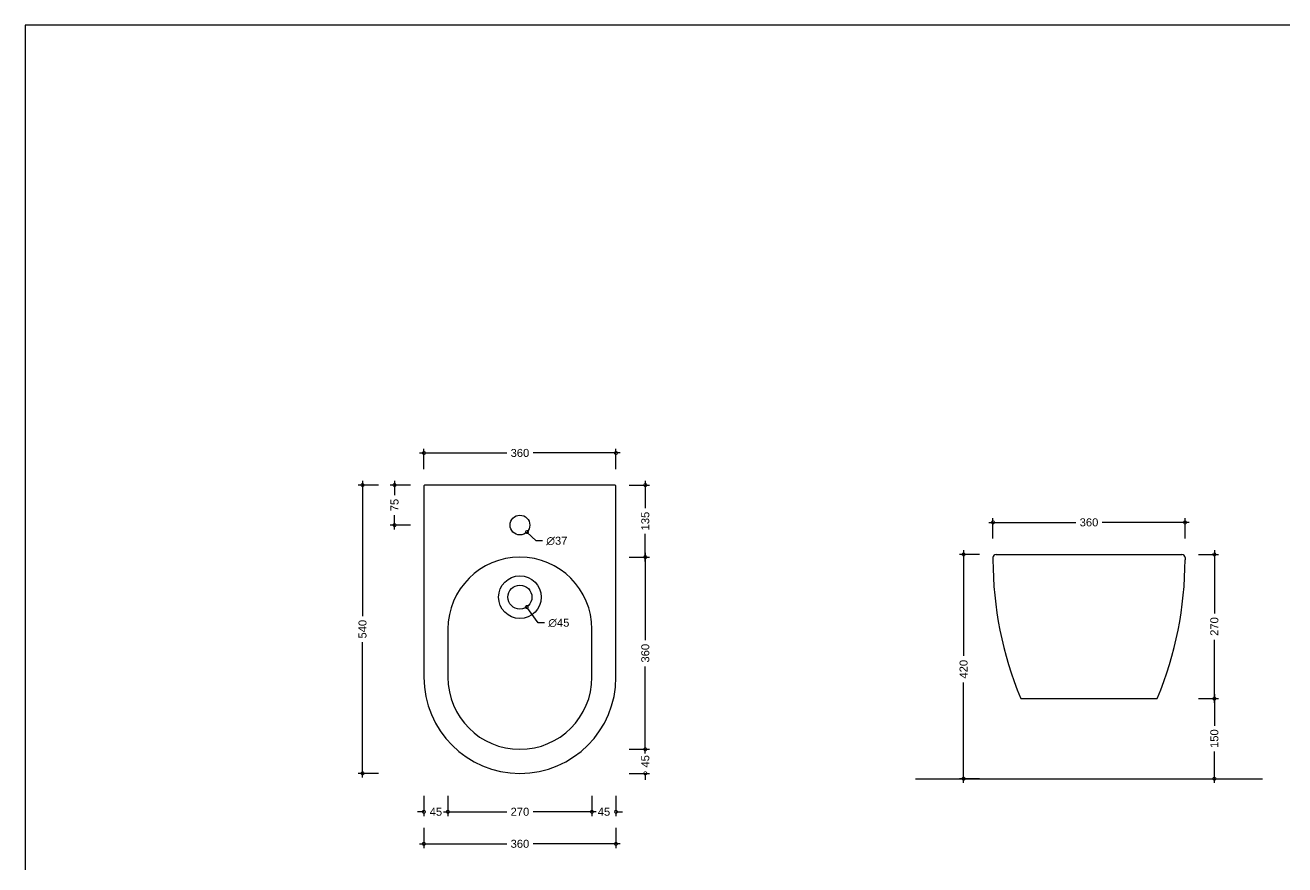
# Model space of a CAD drawing. Header units: millimetres. Extents: x 0 to 4200, y 0 to 2970.
# Drawn here: x 0 to 2361, y 1398 to 2970 of the extents above; entities that cross this region are included whole.
import ezdxf

# ---------------------------------------------------------------- set-up
doc = ezdxf.new("R2010")
doc.units = ezdxf.units.MM
for name, color, linetype in [('FLM_Ceramica', 7, 'Continuous'), ('FLM_Quote', 3, 'Continuous'), ('FLM_Sqd', 2, 'Continuous'), ('FLM_Terra', 4, 'Continuous')]:
    doc.layers.add(name, color=color, linetype=linetype)
doc.styles.add('FLM_Quote', font='arial.ttf')
doc.dimstyles.new('FLM_Q1', dxfattribs={"dimtxt": 15, "dimasz": 12, "dimexe": 8, "dimexo": 0, "dimgap": 8, "dimtad": 0, "dimdec": 0, "dimzin": 0, "dimdsep": 46, "dimtxsty": 'FLM_Quote', "dimblk": 'DOTSMALL', "dimcen": 0, "dimdle": 8, "dimclrt": 7, "dimadec": 0, "dimazin": 0, "dimtfac": 1, "dimtdec": 0, "dimtofl": 0, "dimtmove": 1, "dimatfit": 3, "dimldrblk": 'DOTSMALL', "dimfxl": 30, "dimfxlon": 1, "dimtolj": 1, "dimtzin": 0, "dimlwd": -1, "dimarcsym": 0})
doc.dimstyles.new('FLM_Q1$3', dxfattribs={"dimtxt": 15, "dimasz": 12, "dimexe": 8, "dimexo": 0, "dimgap": 8, "dimtad": 0, "dimtih": 1, "dimtoh": 1, "dimdec": 0, "dimzin": 0, "dimdsep": 46, "dimtxsty": 'FLM_Quote', "dimblk": 'DOTSMALL', "dimcen": 0, "dimdle": 8, "dimclrt": 7, "dimadec": 0, "dimazin": 0, "dimtfac": 1, "dimtdec": 0, "dimtofl": 0, "dimtmove": 1, "dimatfit": 3, "dimldrblk": 'DOTSMALL', "dimfxl": 30, "dimfxlon": 1, "dimtolj": 1, "dimtzin": 0, "dimlwd": -1, "dimarcsym": 0})

# ---------------------------------------------------------------- blocks, each defined once
blk = doc.blocks.new('_DotSmall')
at = {"color": 0, "linetype": 'ByBlock', "const_width": 0.5}
blk.add_lwpolyline([(-0.0625, 0, 1), (0.0625, 0, 1)], format="xyb", close=True, dxfattribs=at)
blk = doc.blocks.new('*D19')
at = {"layer": 'Defpoints', "color": 0, "transparency": 16777216}
for p in [(1107.3, 2168.8), (747.3, 2106.8), (1107.3, 2106.8)]:
    blk.add_point(p, dxfattribs=at)
at = {"layer": 'FLM_Quote', "color": 0, "lineweight": -2, "transparency": 16777216}
for p, q in [((747.3, 2138.8), (747.3, 2176.8)), ((1107.3, 2138.8), (1107.3, 2176.8))]:
    blk.add_line(p, q, dxfattribs=at)
at = {"layer": 'FLM_Quote', "color": 0, "transparency": 16777216}
for p, q in [((739.3, 2168.8), (902.8, 2168.8)), ((1115.3, 2168.8), (951.8, 2168.8))]:
    blk.add_line(p, q, dxfattribs=at)
at = {"layer": 'FLM_Quote', "color": 0, "transparency": 16777216, "xscale": 12, "yscale": 12, "zscale": 12, "rotation": 180}
blk.add_blockref('_DotSmall', (747.3, 2168.8), dxfattribs=at)
at = {"layer": 'FLM_Quote', "color": 0, "transparency": 16777216, "xscale": 12, "yscale": 12, "zscale": 12}
blk.add_blockref('_DotSmall', (1107.3, 2168.8), dxfattribs=at)
at = {"layer": 'FLM_Quote', "color": 7, "transparency": 16777216, "insert": (927.3, 2168.8), "char_height": 15, "attachment_point": 5, "style": 'FLM_Quote'}
blk.add_mtext('\\A1;360', dxfattribs=at)
blk = doc.blocks.new('*D20')
at = {"layer": 'Defpoints', "color": 0, "transparency": 16777216}
for p in [(747.3, 1748.8), (1107.3, 1748.8), (1107.3, 1436.8)]:
    blk.add_point(p, dxfattribs=at)
at = {"layer": 'FLM_Quote', "color": 0, "lineweight": -2, "transparency": 16777216}
for p, q in [((747.3, 1466.8), (747.3, 1428.8)), ((1107.3, 1466.8), (1107.3, 1428.8))]:
    blk.add_line(p, q, dxfattribs=at)
at = {"layer": 'FLM_Quote', "color": 0, "transparency": 16777216}
for p, q in [((739.3, 1436.8), (902.8, 1436.8)), ((1115.3, 1436.8), (951.8, 1436.8))]:
    blk.add_line(p, q, dxfattribs=at)
at = {"layer": 'FLM_Quote', "color": 0, "transparency": 16777216, "xscale": 12, "yscale": 12, "zscale": 12, "rotation": 180}
blk.add_blockref('_DotSmall', (747.3, 1436.8), dxfattribs=at)
at = {"layer": 'FLM_Quote', "color": 0, "transparency": 16777216, "xscale": 12, "yscale": 12, "zscale": 12}
blk.add_blockref('_DotSmall', (1107.3, 1436.8), dxfattribs=at)
at = {"layer": 'FLM_Quote', "color": 7, "transparency": 16777216, "insert": (927.3, 1436.8), "char_height": 15, "attachment_point": 5, "style": 'FLM_Quote'}
blk.add_mtext('\\A1;360', dxfattribs=at)
blk = doc.blocks.new('*D21')
at = {"layer": 'Defpoints', "color": 0, "transparency": 16777216}
for p in [(927.3, 2108.8), (927.3, 1973.8), (1162.3, 1973.8)]:
    blk.add_point(p, dxfattribs=at)
at = {"layer": 'FLM_Quote', "color": 0, "lineweight": -2, "transparency": 16777216}
for p, q in [((1132.3, 2108.8), (1170.3, 2108.8)), ((1132.3, 1973.8), (1170.3, 1973.8))]:
    blk.add_line(p, q, dxfattribs=at)
at = {"layer": 'FLM_Quote', "color": 0, "transparency": 16777216}
for p, q in [((1162.3, 2116.8), (1162.3, 2065.2)), ((1162.3, 1965.8), (1162.3, 2017.3))]:
    blk.add_line(p, q, dxfattribs=at)
at = {"layer": 'FLM_Quote', "color": 0, "transparency": 16777216, "xscale": 12, "yscale": 12, "zscale": 12}
for p, rotation in [((1162.3, 2108.8), 90), ((1162.3, 1973.8), 270)]:
    blk.add_blockref('_DotSmall', p, dxfattribs=dict(at, rotation=rotation))
at = {"layer": 'FLM_Quote', "color": 7, "transparency": 16777216, "insert": (1162.3, 2041.3), "char_height": 15, "attachment_point": 5, "rotation": 90, "style": 'FLM_Quote'}
blk.add_mtext('\\A1;135', dxfattribs=at)
blk = doc.blocks.new('*D22')
at = {"layer": 'Defpoints', "color": 0, "transparency": 16777216}
for p in [(927.3, 2108.8), (632.3, 1568.8), (927.3, 1568.8)]:
    blk.add_point(p, dxfattribs=at)
at = {"layer": 'FLM_Quote', "color": 0, "lineweight": -2, "transparency": 16777216}
for p, q in [((662.3, 2108.8), (624.3, 2108.8)), ((662.3, 1568.8), (624.3, 1568.8))]:
    blk.add_line(p, q, dxfattribs=at)
at = {"layer": 'FLM_Quote', "color": 0, "transparency": 16777216}
for p, q in [((632.3, 2116.8), (632.3, 1863.3)), ((632.3, 1560.8), (632.3, 1814.2))]:
    blk.add_line(p, q, dxfattribs=at)
at = {"layer": 'FLM_Quote', "color": 0, "transparency": 16777216, "xscale": 12, "yscale": 12, "zscale": 12}
for p, rotation in [((632.3, 2108.8), 90), ((632.3, 1568.8), 270)]:
    blk.add_blockref('_DotSmall', p, dxfattribs=dict(at, rotation=rotation))
at = {"layer": 'FLM_Quote', "color": 7, "transparency": 16777216, "insert": (632.3, 1838.8), "char_height": 15, "attachment_point": 5, "rotation": 90, "style": 'FLM_Quote'}
blk.add_mtext('\\A1;540', dxfattribs=at)
blk = doc.blocks.new('*D23')
at = {"layer": 'Defpoints', "color": 0, "transparency": 16777216}
for p in [(927.3, 1973.8), (1162.3, 1973.8), (927.3, 1613.8)]:
    blk.add_point(p, dxfattribs=at)
at = {"layer": 'FLM_Quote', "color": 0, "lineweight": -2, "transparency": 16777216}
for p, q in [((1132.3, 1973.8), (1170.3, 1973.8)), ((1132.3, 1613.8), (1170.3, 1613.8))]:
    blk.add_line(p, q, dxfattribs=at)
at = {"layer": 'FLM_Quote', "color": 0, "transparency": 16777216}
for p, q in [((1162.3, 1981.8), (1162.3, 1818.3)), ((1162.3, 1605.8), (1162.3, 1769.2))]:
    blk.add_line(p, q, dxfattribs=at)
at = {"layer": 'FLM_Quote', "color": 0, "transparency": 16777216, "xscale": 12, "yscale": 12, "zscale": 12}
for p, rotation in [((1162.3, 1973.8), 90), ((1162.3, 1613.8), 270)]:
    blk.add_blockref('_DotSmall', p, dxfattribs=dict(at, rotation=rotation))
at = {"layer": 'FLM_Quote', "color": 7, "transparency": 16777216, "insert": (1162.3, 1793.8), "char_height": 15, "attachment_point": 5, "rotation": 90, "style": 'FLM_Quote'}
blk.add_mtext('\\A1;360', dxfattribs=at)
blk = doc.blocks.new('*D26')
at = {"layer": 'Defpoints', "color": 0, "transparency": 16777216}
for p in [(2173.9, 2038.8), (1813.9, 1970.8), (2173.9, 1968.8)]:
    blk.add_point(p, dxfattribs=at)
at = {"layer": 'FLM_Quote', "color": 0, "transparency": 16777216}
for p, q in [((1805.9, 2038.8), (1969.4, 2038.8)), ((2181.9, 2038.8), (2018.5, 2038.8))]:
    blk.add_line(p, q, dxfattribs=at)
at = {"layer": 'FLM_Quote', "color": 0, "lineweight": -2, "transparency": 16777216}
for p, q in [((1813.9, 2008.8), (1813.9, 2046.8)), ((2173.9, 2008.8), (2173.9, 2046.8))]:
    blk.add_line(p, q, dxfattribs=at)
at = {"layer": 'FLM_Quote', "color": 0, "transparency": 16777216, "xscale": 12, "yscale": 12, "zscale": 12, "rotation": 180}
blk.add_blockref('_DotSmall', (1813.9, 2038.8), dxfattribs=at)
at = {"layer": 'FLM_Quote', "color": 0, "transparency": 16777216, "xscale": 12, "yscale": 12, "zscale": 12}
blk.add_blockref('_DotSmall', (2173.9, 2038.8), dxfattribs=at)
at = {"layer": 'FLM_Quote', "color": 7, "transparency": 16777216, "insert": (1993.9, 2038.8), "char_height": 15, "attachment_point": 5, "style": 'FLM_Quote'}
blk.add_mtext('\\A1;360', dxfattribs=at)
blk = doc.blocks.new('*D27')
at = {"layer": 'Defpoints', "color": 0, "transparency": 16777216}
for p in [(1993.9, 1978.8), (1993.9, 1708.8), (2228.9, 1708.8)]:
    blk.add_point(p, dxfattribs=at)
at = {"layer": 'FLM_Quote', "color": 0, "transparency": 16777216}
for p, q in [((2228.9, 1986.8), (2228.9, 1868.4)), ((2228.9, 1700.8), (2228.9, 1819.1))]:
    blk.add_line(p, q, dxfattribs=at)
at = {"layer": 'FLM_Quote', "color": 0, "lineweight": -2, "transparency": 16777216}
for p, q in [((2198.9, 1978.8), (2236.9, 1978.8)), ((2198.9, 1708.8), (2236.9, 1708.8))]:
    blk.add_line(p, q, dxfattribs=at)
at = {"layer": 'FLM_Quote', "color": 0, "transparency": 16777216, "xscale": 12, "yscale": 12, "zscale": 12}
for p, rotation in [((2228.9, 1978.8), 90), ((2228.9, 1708.8), 270)]:
    blk.add_blockref('_DotSmall', p, dxfattribs=dict(at, rotation=rotation))
at = {"layer": 'FLM_Quote', "color": 7, "transparency": 16777216, "insert": (2228.9, 1843.8), "char_height": 15, "attachment_point": 5, "rotation": 90, "style": 'FLM_Quote'}
blk.add_mtext('\\A1;270', dxfattribs=at)
blk = doc.blocks.new('*D35')
at = {"layer": 'Defpoints', "color": 0, "transparency": 16777216}
for p in [(1993.9, 1978.8), (1758.9, 1558.8), (1993.9, 1558.8)]:
    blk.add_point(p, dxfattribs=at)
at = {"layer": 'FLM_Quote', "color": 0, "transparency": 16777216}
for p, q in [((1758.9, 1986.8), (1758.9, 1788.6)), ((1758.9, 1550.8), (1758.9, 1738.9))]:
    blk.add_line(p, q, dxfattribs=at)
at = {"layer": 'FLM_Quote', "color": 0, "lineweight": -2, "transparency": 16777216}
for p, q in [((1788.9, 1978.8), (1750.9, 1978.8)), ((1788.9, 1558.8), (1750.9, 1558.8))]:
    blk.add_line(p, q, dxfattribs=at)
at = {"layer": 'FLM_Quote', "color": 0, "transparency": 16777216, "xscale": 12, "yscale": 12, "zscale": 12}
for p, rotation in [((1758.9, 1978.8), 90), ((1758.9, 1558.8), 270)]:
    blk.add_blockref('_DotSmall', p, dxfattribs=dict(at, rotation=rotation))
at = {"layer": 'FLM_Quote', "color": 7, "transparency": 16777216, "insert": (1758.9, 1763.8), "char_height": 15, "attachment_point": 5, "rotation": 90, "style": 'FLM_Quote'}
blk.add_mtext('\\A1;420', dxfattribs=at)
blk = doc.blocks.new('*D5')
at = {"layer": 'Defpoints', "color": 0, "transparency": 16777216}
for p in [(927.3, 2108.8), (692.3, 2033.8), (908.8, 2033.8)]:
    blk.add_point(p, dxfattribs=at)
at = {"layer": 'FLM_Quote', "color": 0, "lineweight": -2, "transparency": 16777216}
for p, q in [((722.3, 2108.8), (684.3, 2108.8)), ((722.3, 2033.8), (684.3, 2033.8))]:
    blk.add_line(p, q, dxfattribs=at)
at = {"layer": 'FLM_Quote', "color": 0, "transparency": 16777216}
for p, q in [((692.3, 2116.8), (692.3, 2090)), ((692.3, 2025.8), (692.3, 2052.5))]:
    blk.add_line(p, q, dxfattribs=at)
at = {"layer": 'FLM_Quote', "color": 0, "transparency": 16777216, "xscale": 12, "yscale": 12, "zscale": 12}
for p, rotation in [((692.3, 2108.8), 90), ((692.3, 2033.8), 270)]:
    blk.add_blockref('_DotSmall', p, dxfattribs=dict(at, rotation=rotation))
at = {"layer": 'FLM_Quote', "color": 7, "transparency": 16777216, "insert": (692.3, 2071.3), "char_height": 15, "attachment_point": 5, "rotation": 90, "style": 'FLM_Quote'}
blk.add_mtext('\\A1;75', dxfattribs=at)
blk = doc.blocks.new('*D6')
at = {"layer": 'Defpoints', "color": 0, "transparency": 16777216}
for p in [(927.3, 1613.8), (1162.3, 1613.8), (927.3, 1568.8)]:
    blk.add_point(p, dxfattribs=at)
at = {"layer": 'FLM_Quote', "color": 0, "lineweight": -2, "transparency": 16777216}
for p, q in [((1132.3, 1613.8), (1170.3, 1613.8)), ((1132.3, 1568.8), (1170.3, 1568.8))]:
    blk.add_line(p, q, dxfattribs=at)
at = {"layer": 'FLM_Quote', "color": 0, "transparency": 16777216}
for p, q in [((1162.3, 1613.8), (1162.3, 1625.8)), ((1162.3, 1568.8), (1162.3, 1556.8))]:
    blk.add_line(p, q, dxfattribs=at)
at = {"layer": 'FLM_Quote', "color": 0, "transparency": 16777216, "xscale": 12, "yscale": 12, "zscale": 12}
for p, rotation in [((1162.3, 1613.8), 270), ((1162.3, 1568.8), 90)]:
    blk.add_blockref('_DotSmall', p, dxfattribs=dict(at, rotation=rotation))
at = {"layer": 'FLM_Quote', "color": 7, "transparency": 16777216, "insert": (1162.3, 1591.3), "char_height": 15, "attachment_point": 5, "rotation": 90, "style": 'FLM_Quote'}
blk.add_mtext('\\A1;45', dxfattribs=at)
blk = doc.blocks.new('*D7')
at = {"layer": 'Defpoints', "color": 0, "transparency": 16777216}
for p in [(792.3, 1793.8), (1062.3, 1793.8), (1062.3, 1496.8)]:
    blk.add_point(p, dxfattribs=at)
at = {"layer": 'FLM_Quote', "color": 0, "lineweight": -2, "transparency": 16777216}
for p, q in [((792.3, 1526.8), (792.3, 1488.8)), ((1062.3, 1526.8), (1062.3, 1488.8))]:
    blk.add_line(p, q, dxfattribs=at)
at = {"layer": 'FLM_Quote', "color": 0, "transparency": 16777216}
for p, q in [((784.3, 1496.8), (902.6, 1496.8)), ((1070.3, 1496.8), (952, 1496.8))]:
    blk.add_line(p, q, dxfattribs=at)
at = {"layer": 'FLM_Quote', "color": 0, "transparency": 16777216, "xscale": 12, "yscale": 12, "zscale": 12, "rotation": 180}
blk.add_blockref('_DotSmall', (792.3, 1496.8), dxfattribs=at)
at = {"layer": 'FLM_Quote', "color": 0, "transparency": 16777216, "xscale": 12, "yscale": 12, "zscale": 12}
blk.add_blockref('_DotSmall', (1062.3, 1496.8), dxfattribs=at)
at = {"layer": 'FLM_Quote', "color": 7, "transparency": 16777216, "insert": (927.3, 1496.8), "char_height": 15, "attachment_point": 5, "style": 'FLM_Quote'}
blk.add_mtext('\\A1;270', dxfattribs=at)
blk = doc.blocks.new('*D8')
at = {"layer": 'Defpoints', "color": 0, "transparency": 16777216}
for p in [(1062.3, 1793.8), (1107.3, 1748.8), (1107.3, 1496.8)]:
    blk.add_point(p, dxfattribs=at)
at = {"layer": 'FLM_Quote', "color": 0, "lineweight": -2, "transparency": 16777216}
for p, q in [((1062.3, 1526.8), (1062.3, 1488.8)), ((1107.3, 1526.8), (1107.3, 1488.8))]:
    blk.add_line(p, q, dxfattribs=at)
at = {"layer": 'FLM_Quote', "color": 0, "transparency": 16777216}
for p, q in [((1062.3, 1496.8), (1050.3, 1496.8)), ((1107.3, 1496.8), (1119.3, 1496.8))]:
    blk.add_line(p, q, dxfattribs=at)
at = {"layer": 'FLM_Quote', "color": 0, "transparency": 16777216, "xscale": 12, "yscale": 12, "zscale": 12}
blk.add_blockref('_DotSmall', (1062.3, 1496.8), dxfattribs=at)
at = {"layer": 'FLM_Quote', "color": 0, "transparency": 16777216, "xscale": 12, "yscale": 12, "zscale": 12, "rotation": 180}
blk.add_blockref('_DotSmall', (1107.3, 1496.8), dxfattribs=at)
at = {"layer": 'FLM_Quote', "color": 7, "transparency": 16777216, "insert": (1084.8, 1496.8), "char_height": 15, "attachment_point": 5, "style": 'FLM_Quote'}
blk.add_mtext('\\A1;45', dxfattribs=at)
blk = doc.blocks.new('*D9')
at = {"layer": 'Defpoints', "color": 0, "transparency": 16777216}
for p in [(792.3, 1793.8), (747.3, 1748.8), (747.3, 1496.8)]:
    blk.add_point(p, dxfattribs=at)
at = {"layer": 'FLM_Quote', "color": 0, "lineweight": -2, "transparency": 16777216}
for p, q in [((747.3, 1526.8), (747.3, 1488.8)), ((792.3, 1526.8), (792.3, 1488.8))]:
    blk.add_line(p, q, dxfattribs=at)
at = {"layer": 'FLM_Quote', "color": 0, "transparency": 16777216}
for p, q in [((747.3, 1496.8), (735.3, 1496.8)), ((792.3, 1496.8), (804.3, 1496.8))]:
    blk.add_line(p, q, dxfattribs=at)
at = {"layer": 'FLM_Quote', "color": 0, "transparency": 16777216, "xscale": 12, "yscale": 12, "zscale": 12}
blk.add_blockref('_DotSmall', (747.3, 1496.8), dxfattribs=at)
at = {"layer": 'FLM_Quote', "color": 0, "transparency": 16777216, "xscale": 12, "yscale": 12, "zscale": 12, "rotation": 180}
blk.add_blockref('_DotSmall', (792.3, 1496.8), dxfattribs=at)
at = {"layer": 'FLM_Quote', "color": 7, "transparency": 16777216, "insert": (769.8, 1496.8), "char_height": 15, "attachment_point": 5, "style": 'FLM_Quote'}
blk.add_mtext('\\A1;45', dxfattribs=at)
blk = doc.blocks.new('*D10')
at = {"layer": 'Defpoints', "color": 0, "transparency": 16777216}
for p in [(1993.9, 1708.8), (1993.9, 1558.8), (2228.9, 1558.8)]:
    blk.add_point(p, dxfattribs=at)
at = {"layer": 'FLM_Quote', "color": 0, "lineweight": -2, "transparency": 16777216}
for p, q in [((2198.9, 1708.8), (2236.9, 1708.8)), ((2198.9, 1558.8), (2236.9, 1558.8))]:
    blk.add_line(p, q, dxfattribs=at)
at = {"layer": 'FLM_Quote', "color": 0, "transparency": 16777216}
for p, q in [((2228.9, 1716.8), (2228.9, 1657.6)), ((2228.9, 1550.8), (2228.9, 1609.9))]:
    blk.add_line(p, q, dxfattribs=at)
at = {"layer": 'FLM_Quote', "color": 0, "transparency": 16777216, "xscale": 12, "yscale": 12, "zscale": 12}
for p, rotation in [((2228.9, 1708.8), 90), ((2228.9, 1558.8), 270)]:
    blk.add_blockref('_DotSmall', p, dxfattribs=dict(at, rotation=rotation))
at = {"layer": 'FLM_Quote', "color": 7, "transparency": 16777216, "insert": (2228.9, 1633.8), "char_height": 15, "attachment_point": 5, "rotation": 90, "style": 'FLM_Quote'}
blk.add_mtext('\\A1;150', dxfattribs=at)
blk = doc.blocks.new('*D45')
at = {"layer": 'Defpoints', "color": 0, "transparency": 16777216}
for p in [(914.1, 2046.7), (940.5, 2020.8)]:
    blk.add_point(p, dxfattribs=at)
at = {"layer": 'FLM_Quote', "color": 0, "transparency": 16777216}
for p, q in [((957.6, 2004), (940.5, 2020.8)), ((969.6, 2004), (957.6, 2004))]:
    blk.add_line(p, q, dxfattribs=at)
at = {"layer": 'FLM_Quote', "color": 0, "transparency": 16777216, "xscale": 12, "yscale": 12, "zscale": 12, "rotation": 135.5052507805305}
blk.add_blockref('_DotSmall', (940.5, 2020.8), dxfattribs=at)
at = {"layer": 'FLM_Quote', "color": 7, "transparency": 16777216, "insert": (996.5, 2004), "char_height": 15, "attachment_point": 5, "style": 'FLM_Quote'}
blk.add_mtext('\\A1;∅37', dxfattribs=at)
blk = doc.blocks.new('*D46')
at = {"layer": 'Defpoints', "color": 0, "transparency": 16777216}
for p in [(914.4, 1917.2), (940.2, 1880.3)]:
    blk.add_point(p, dxfattribs=at)
at = {"layer": 'FLM_Quote', "color": 0, "transparency": 16777216}
for p, q in [((961.2, 1850.5), (940.2, 1880.3)), ((973.2, 1850.5), (961.2, 1850.5))]:
    blk.add_line(p, q, dxfattribs=at)
at = {"layer": 'FLM_Quote', "color": 0, "transparency": 16777216, "xscale": 12, "yscale": 12, "zscale": 12, "rotation": 125.0638247971917}
blk.add_blockref('_DotSmall', (940.2, 1880.3), dxfattribs=at)
at = {"layer": 'FLM_Quote', "color": 7, "transparency": 16777216, "insert": (1000.2, 1850.5), "char_height": 15, "attachment_point": 5, "style": 'FLM_Quote'}
blk.add_mtext('\\A1;∅45', dxfattribs=at)

msp = doc.modelspace()

# ---------------------------------------------------------------- linework, layer by layer
at = {"layer": 'FLM_Ceramica'}
for p, q in [((1813.9, 1972.8), (1813.9, 1968.8)), ((1819.9, 1978.8), (2167.9, 1978.8)), ((2173.9, 1972.8), (2173.9, 1968.8)), ((1867.3, 1708.8), (2120.6, 1708.8))]:
    msp.add_line(p, q, dxfattribs=at)
for points in [[(1107.3, 1748.8), (1107.3, 2106.8, 0.414214), (1105.3, 2108.8), (749.3, 2108.8, 0.414214), (747.3, 2106.8), (747.3, 1748.8, 1)], [(792.3, 1838.8), (792.3, 1748.8, 1), (1062.3, 1748.8), (1062.3, 1838.8, 1)]]:
    msp.add_lwpolyline(points, format="xyb", close=True, dxfattribs=at)
for centre, radius in [((927.3, 2033.8), 18.5), ((927.3, 1898.8), 40), ((927.3, 1898.8), 22.5)]:
    msp.add_circle(centre, radius, dxfattribs=at)
for centre, radius, start, end in [((1819.9, 1972.8), 6, 90, 180), ((2489.9, 1968.8), 676, 180, 202.5066), ((1497.9, 1968.8), 676, 337.4934, 0), ((2167.9, 1972.8), 6, 0, 90), ((1867.3, 1710.8), 2, 202.5066, 270), ((2120.6, 1710.8), 2, 270, 337.4934)]:
    msp.add_arc(centre, radius, start, end, dxfattribs=at)
at = {"layer": 'FLM_Sqd'}
msp.add_lwpolyline([(0, 0), (4200, 0), (4200, 2970), (0, 2970)], close=True, dxfattribs=at)
at = {"layer": 'FLM_Terra'}
msp.add_line((1668.9, 1558.8), (2318.9, 1558.8), dxfattribs=at)

# ---------------------------------------------------------------- dimensions: what is measured, and where the dimension line sits
at = {"layer": 'FLM_Quote'}
for base, p1, p2, picture, middle in [((1107.3, 2168.8), (747.3, 2106.8), (1107.3, 2106.8), '*D19', (927.3, 2168.8)), ((2173.9, 2038.8), (1813.9, 1970.8), (2173.9, 1968.8), '*D26', (1993.9, 2038.8)), ((1062.3, 1496.8), (792.3, 1793.8), (1062.3, 1793.8), '*D7', (927.3, 1496.8)), ((1107.3, 1496.8), (1062.3, 1793.8), (1107.3, 1748.8), '*D8', (1084.8, 1496.8)), ((1107.3, 1436.8), (747.3, 1748.8), (1107.3, 1748.8), '*D20', (927.3, 1436.8))]:
    dim = msp.add_linear_dim(base=base, p1=p1, p2=p2, dimstyle='FLM_Q1', dxfattribs=at)
    dim.commit()
    dim.dimension.update_dxf_attribs({"geometry": picture, "text_midpoint": middle})
for base, p1, p2, angle, picture, middle in [((632.3, 1568.8), (927.3, 2108.8), (927.3, 1568.8), 90, '*D22', (632.3, 1838.8)), ((692.3, 2033.8), (927.3, 2108.8), (908.8, 2033.8), 90, '*D5', (692.3, 2071.3)), ((1162.3, 1973.8), (927.3, 2108.8), (927.3, 1973.8), 90, '*D21', (1162.3, 2041.3)), ((2228.9, 1708.8), (1993.9, 1978.8), (1993.9, 1708.8), 90, '*D27', (2228.9, 1843.8)), ((1162.3, 1973.8), (927.3, 1613.8), (927.3, 1973.8), 90, '*D23', (1162.3, 1793.8)), ((747.3, 1496.8), (792.3, 1793.8), (747.3, 1748.8), 180, '*D9', (769.8, 1496.8)), ((2228.9, 1558.8), (1993.9, 1708.8), (1993.9, 1558.8), 90, '*D10', (2228.9, 1633.8)), ((1162.3, 1613.8), (927.3, 1568.8), (927.3, 1613.8), 90, '*D6', (1162.3, 1591.3))]:
    dim = msp.add_linear_dim(base=base, p1=p1, p2=p2, angle=angle, dimstyle='FLM_Q1', dxfattribs=at)
    dim.commit()
    dim.dimension.update_dxf_attribs({"geometry": picture, "text_midpoint": middle})
dim = msp.add_diameter_dim_2p(p1=(914.1, 2046.7), p2=(940.5, 2020.8), dimstyle='FLM_Q1$3', dxfattribs=at)
dim.commit()
dim.dimension.update_dxf_attribs({"geometry": '*D45', "text_midpoint": (996.5, 2004)})
dim = msp.add_linear_dim(base=(1758.9, 1558.8), p1=(1993.9, 1978.8), p2=(1993.9, 1558.8), angle=90, dimstyle='FLM_Q1', dxfattribs=at)
dim.commit()
dim.dimension.update_dxf_attribs({"geometry": '*D35', "text_midpoint": (1758.9, 1763.8), "dimtype": 160})
dim = msp.add_diameter_dim_2p(p1=(914.4, 1917.2), p2=(940.2, 1880.3), dimstyle='FLM_Q1$3', dxfattribs=at)
dim.commit()
dim.dimension.update_dxf_attribs({"geometry": '*D46', "text_midpoint": (961.2, 1850.5), "dimtype": 163})

doc.saveas('drawing.dxf')
